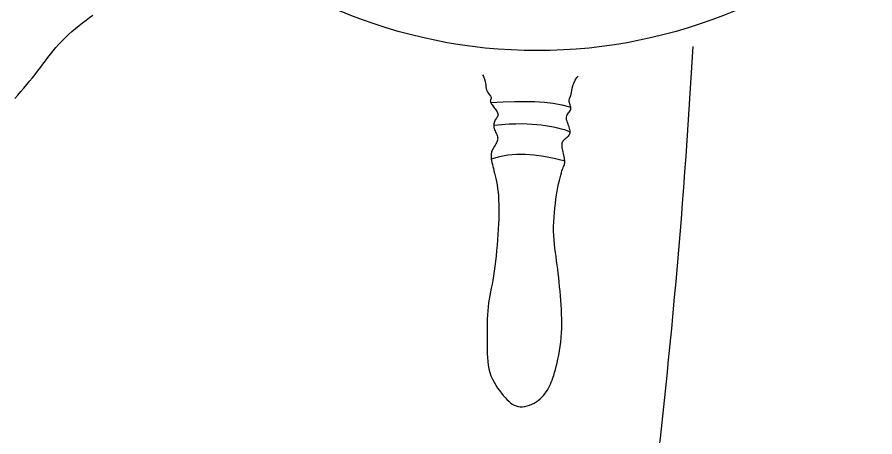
# Model space of a CAD drawing. Header units: inches. Extents: x 7.5 to 50, y 15.4 to 40.2.
# Drawn here: x 9.2811 to 9.3794, y 22.0055 to 22.0536 of the extents above; entities that cross this region are included whole.
import ezdxf

# ---------------------------------------------------------------- set-up
doc = ezdxf.new("R2010")
doc.units = ezdxf.units.IN
doc.header["$MEASUREMENT"] = 0
doc.layers.add('02', color=2, linetype='Continuous')

msp = doc.modelspace()

# ---------------------------------------------------------------- linework, layer by layer
at = {"layer": '02'}
for points in [[(9.280835, 22.044283), (9.281184, 22.044684), (9.281527, 22.045085), (9.281864, 22.045483), (9.282194, 22.045881), (9.282518, 22.046276), (9.282837, 22.04667), (9.283148, 22.047063), (9.283454, 22.047454), (9.283754, 22.047844), (9.284048, 22.048232), (9.284339, 22.048618), (9.284631, 22.049002), (9.284928, 22.049384), (9.285232, 22.049764), (9.285547, 22.050142), (9.285877, 22.050516), (9.286225, 22.050888), (9.286593, 22.051256), (9.286978, 22.05162), (9.287376, 22.051975), (9.287781, 22.052322), (9.28819, 22.052657), (9.288597, 22.052978), (9.288998, 22.053283), (9.289387, 22.05357), (9.289762, 22.053838)], [(9.334438, 22.047003), (9.334548, 22.046826), (9.334684, 22.046528), (9.334767, 22.046262), (9.33481, 22.046024), (9.334832, 22.04581), (9.334846, 22.045617), (9.334869, 22.045442), (9.334913, 22.04528), (9.334975, 22.045132), (9.335051, 22.044997), (9.335133, 22.044874), (9.335215, 22.044762), (9.335293, 22.044662), (9.33536, 22.044572), (9.33541, 22.044493), (9.335438, 22.044424), (9.335448, 22.044362), (9.335443, 22.044307), (9.335428, 22.044256), (9.335408, 22.044208), (9.335385, 22.044161), (9.335365, 22.044113), (9.335351, 22.044062), (9.335348, 22.044008), (9.335356, 22.043948), (9.335374, 22.043883), (9.335403, 22.043812), (9.335444, 22.043734), (9.335495, 22.04365), (9.335557, 22.043558), (9.33563, 22.043457), (9.335714, 22.043348), (9.335803, 22.043233), (9.335895, 22.043114), (9.335984, 22.042993), (9.336066, 22.042873), (9.336136, 22.042755), (9.33619, 22.042643), (9.336224, 22.042538), (9.336233, 22.042442), (9.336222, 22.042353), (9.336193, 22.04227), (9.336151, 22.042188), (9.336098, 22.042107), (9.33604, 22.042023), (9.335979, 22.041935), (9.335921, 22.041839), (9.335867, 22.041734), (9.33582, 22.04162), (9.335782, 22.0415), (9.335754, 22.041373), (9.335739, 22.041242), (9.335737, 22.041109), (9.33575, 22.040973), (9.33578, 22.040838), (9.335828, 22.040703), (9.335888, 22.040569), (9.335956, 22.040435), (9.336025, 22.040302), (9.336089, 22.040169), (9.336143, 22.040036), (9.336182, 22.039902), (9.336199, 22.039767), (9.33619, 22.039631), (9.336159, 22.039495), (9.336109, 22.039358), (9.336044, 22.039222), (9.33597, 22.039088), (9.335891, 22.038955), (9.33581, 22.038824), (9.335733, 22.038696), (9.335662, 22.03857), (9.3356, 22.038447), (9.335547, 22.038323), (9.335502, 22.038198), (9.335468, 22.038069), (9.335444, 22.037936), (9.335431, 22.037796), (9.335429, 22.037648), (9.33544, 22.03749), (9.335461, 22.037321), (9.335492, 22.03714), (9.335532, 22.036945), (9.335581, 22.036735), (9.335637, 22.03651), (9.335699, 22.036267), (9.335766, 22.036006), (9.335838, 22.035726), (9.335911, 22.035424), (9.335985, 22.035101), (9.336057, 22.034755), (9.336124, 22.034385), (9.336184, 22.033989), (9.336236, 22.033568), (9.336277, 22.033119), (9.336305, 22.032643), (9.336321, 22.03214), (9.336326, 22.031614), (9.336321, 22.031066), (9.336307, 22.030499), (9.336284, 22.029915), (9.336253, 22.029317), (9.336217, 22.028707), (9.336174, 22.028087), (9.336126, 22.027464), (9.336073, 22.026842), (9.336015, 22.026227), (9.33595, 22.025626), (9.335881, 22.025043), (9.335806, 22.024485), (9.335725, 22.023957), (9.33564, 22.023463), (9.335551, 22.022998), (9.335462, 22.022554), (9.335375, 22.022126), (9.335292, 22.021705), (9.335216, 22.021285), (9.33515, 22.020858), (9.335095, 22.020417), (9.335053, 22.019958), (9.335024, 22.019481), (9.335005, 22.018992), (9.334994, 22.018492), (9.334989, 22.017987), (9.334988, 22.01748), (9.334989, 22.016975), (9.33499, 22.016475), (9.33499, 22.015984), (9.334993, 22.015502), (9.335002, 22.015031), (9.335021, 22.014572), (9.335056, 22.014126), (9.33511, 22.013692), (9.335187, 22.013272), (9.335291, 22.012867), (9.335426, 22.012478), (9.335588, 22.012105), (9.335772, 22.011748), (9.335972, 22.011409), (9.336184, 22.011087), (9.336403, 22.010784), (9.336624, 22.010499), (9.33684, 22.010234), (9.33705, 22.009988), (9.337254, 22.009765), (9.337456, 22.009564), (9.337659, 22.009388), (9.337865, 22.009238), (9.338077, 22.009117), (9.338299, 22.009026), (9.338534, 22.008966), (9.338783, 22.008939), (9.339044, 22.008942), (9.339313, 22.008975), (9.339584, 22.009034), (9.339855, 22.009119), (9.34012, 22.009225), (9.340377, 22.009352), (9.34062, 22.009498), (9.340847, 22.009659), (9.341058, 22.009835), (9.341252, 22.010022), (9.341432, 22.01022), (9.341597, 22.010426), (9.341749, 22.010638), (9.341889, 22.010854), (9.342017, 22.011072), (9.342134, 22.011291), (9.342242, 22.011515), (9.342344, 22.011747), (9.34244, 22.011992), (9.342532, 22.012255), (9.342624, 22.012539), (9.342715, 22.01285), (9.34281, 22.013191), (9.342908, 22.013566), (9.343007, 22.013973), (9.343106, 22.014407), (9.343201, 22.014865), (9.343289, 22.015344), (9.343368, 22.015841), (9.343435, 22.016351), (9.343487, 22.016871), (9.343522, 22.017398), (9.343542, 22.01793), (9.343548, 22.018465), (9.343542, 22.019003), (9.343525, 22.019541), (9.3435, 22.020078), (9.343468, 22.020613), (9.343431, 22.021143), (9.34339, 22.021669), (9.343346, 22.022189), (9.343299, 22.022703), (9.343248, 22.023213), (9.343195, 22.023716), (9.343138, 22.024214), (9.343077, 22.024707), (9.343014, 22.025194), (9.342947, 22.025677), (9.34288, 22.026156), (9.342815, 22.026634), (9.342754, 22.027114), (9.342701, 22.027597), (9.342657, 22.028087), (9.342625, 22.028585), (9.342608, 22.029094), (9.342608, 22.029615), (9.342624, 22.030145), (9.342653, 22.030677), (9.342695, 22.031209), (9.342747, 22.031734), (9.342808, 22.032249), (9.342875, 22.032749), (9.342948, 22.033227), (9.343024, 22.033682), (9.343102, 22.034109), (9.343182, 22.034508), (9.343262, 22.034876), (9.343341, 22.035213), (9.343419, 22.035515), (9.343494, 22.035781), (9.343566, 22.03601), (9.343634, 22.036201), (9.343696, 22.03636), (9.343752, 22.036494), (9.3438, 22.03661), (9.343839, 22.036715), (9.343868, 22.036816), (9.343886, 22.03692), (9.343893, 22.037035), (9.343887, 22.037165), (9.34387, 22.03731), (9.343844, 22.037467), (9.343812, 22.037631), (9.343775, 22.037802), (9.343736, 22.037975), (9.343697, 22.038147), (9.343661, 22.038315), (9.343628, 22.038478), (9.343602, 22.038633), (9.343583, 22.038781), (9.343574, 22.038921), (9.343575, 22.039052), (9.343589, 22.039173), (9.343617, 22.039285), (9.343661, 22.039386), (9.343722, 22.039477), (9.343796, 22.03956), (9.34388, 22.039635), (9.34397, 22.039707), (9.344062, 22.039776), (9.344153, 22.039845), (9.344238, 22.039916), (9.344313, 22.039992), (9.344377, 22.040074), (9.344427, 22.040163), (9.344463, 22.04026), (9.344485, 22.040365), (9.344494, 22.040478), (9.344487, 22.040601), (9.344466, 22.040734), (9.34443, 22.040877), (9.34438, 22.04103), (9.34432, 22.041192), (9.344257, 22.041358), (9.344195, 22.041526), (9.344141, 22.041693), (9.3441, 22.041856), (9.344079, 22.042012), (9.344082, 22.042157), (9.344113, 22.042291), (9.344168, 22.042414), (9.344239, 22.042529), (9.344318, 22.042638), (9.344398, 22.042744), (9.344472, 22.042849), (9.344532, 22.042955), (9.344571, 22.043066), (9.344584, 22.043182), (9.344575, 22.043303), (9.344549, 22.043426), (9.344513, 22.043549), (9.344473, 22.04367), (9.344434, 22.043786), (9.344403, 22.043896), (9.344385, 22.043997), (9.344386, 22.044089), (9.344403, 22.044176), (9.344433, 22.044265), (9.344472, 22.044363), (9.344518, 22.044476), (9.344567, 22.04461), (9.344615, 22.044773), (9.344659, 22.044969), (9.3447, 22.045204), (9.344747, 22.045472), (9.344813, 22.045762), (9.344914, 22.046067), (9.345062, 22.046378), (9.34527, 22.046686), (9.345438, 22.046862)], [(9.335389, 22.043848), (9.336822, 22.043904), (9.338133, 22.043945), (9.33934, 22.043962), (9.340466, 22.043943), (9.341532, 22.043878), (9.342558, 22.043757), (9.343565, 22.043568), (9.344575, 22.043303)], [(9.335739, 22.041242), (9.336684, 22.041325), (9.337528, 22.041379), (9.338282, 22.041407), (9.338961, 22.041412), (9.339576, 22.041397), (9.340142, 22.041365), (9.340671, 22.041317), (9.341177, 22.041259), (9.341668, 22.04119), (9.342146, 22.041114), (9.342605, 22.041028), (9.343042, 22.040934), (9.343453, 22.040832), (9.343835, 22.040722), (9.344183, 22.040604), (9.344494, 22.040478)], [(9.34389, 22.0371), (9.342653, 22.037393), (9.341492, 22.037625), (9.340394, 22.037789), (9.339349, 22.037878), (9.338344, 22.037883), (9.337369, 22.037797), (9.336411, 22.037612), (9.335461, 22.037321)]]:
    msp.add_lwpolyline(points, dxfattribs=at)
msp.add_circle((9.340724, 22.108052), 0.05827, dxfattribs=at)
msp.add_arc((8.550171, 22.095265), 0.80968, 348.648443, 356.814141, dxfattribs=at)

doc.saveas('drawing.dxf')
